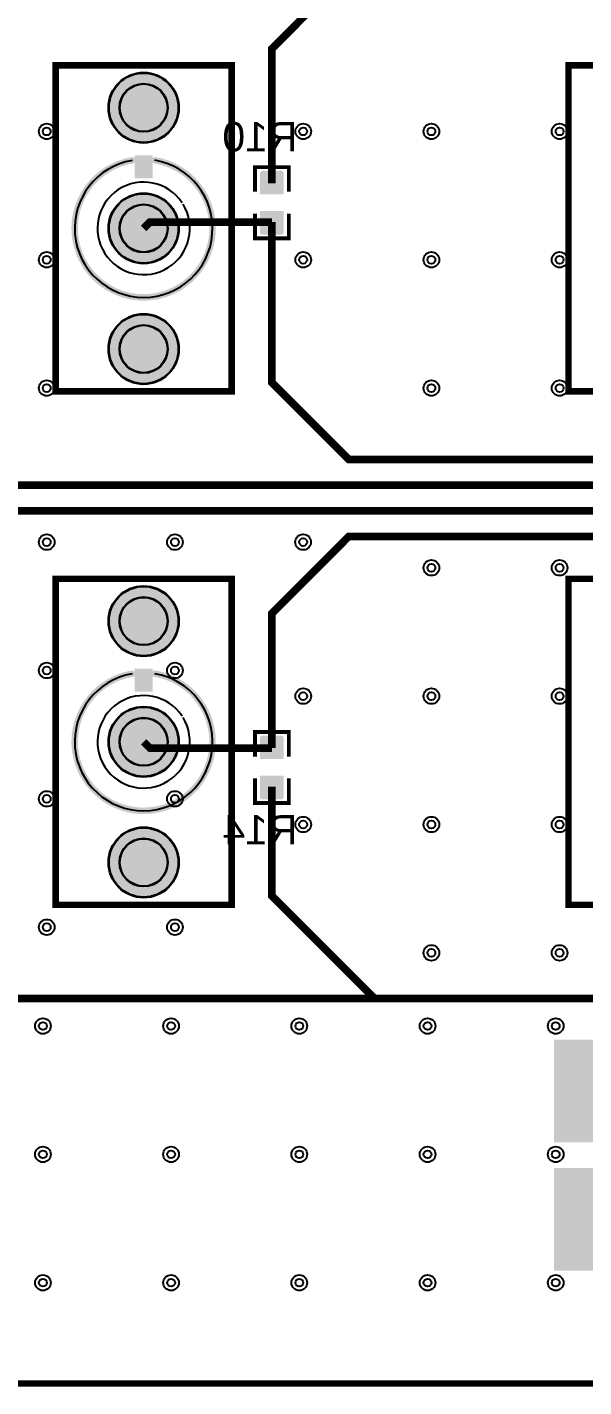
# Model space of a CAD drawing. Header units: millimetres. Extents: x 0 to 100, y 0 to 100.
# Drawn here: x 35.5 to 57.2, y -0.1 to 52.8 of the extents above; entities that cross this region are included whole.
import ezdxf

# ---------------------------------------------------------------- set-up
doc = ezdxf.new("R2010")
doc.units = ezdxf.units.MM
for name, color, linetype, true_color in [('BoardOutLine', 7, 'Continuous', 0xff00ff), ('BottomLayer', 7, 'Continuous', 0x0000ff), ('BottomPasteMaskLayer', 7, 'Continuous', 0x800000), ('BottomSilkLayer', 7, 'Continuous', 0x66cc33), ('BottomSolderMaskLayer', 7, 'Continuous', 0xaa00ff), ('Document', 7, 'Continuous', 0xffffff), ('Hole', 7, 'Continuous', 0x222222), ('Multi-Layer', 7, 'Continuous', 0xc0c0c0), ('TopSilkLayer', 7, 'Continuous', 0xffcc00), ('TopSolderMaskLayer', 7, 'Continuous', 0x800080)]:
    doc.layers.add(name, color=color, linetype=linetype, true_color=true_color)
doc.styles.get("Standard").update_dxf_attribs({"font": 'arial.ttf'})

msp = doc.modelspace()

# ---------------------------------------------------------------- hatches: boundary and pattern name
at = {"layer": 'BottomLayer'}
for points in [[(44.568, 46.35), (45.432, 46.35), (45.432, 47.156), (44.568, 47.156)], [(44.568, 45.65), (45.432, 45.65), (45.432, 44.844), (44.568, 44.844)], [(45.432, 24.35), (44.568, 24.35), (44.568, 25.156), (45.432, 25.156)], [(45.432, 23.65), (44.568, 23.65), (44.568, 22.844), (45.432, 22.844)]]:
    msp.add_hatch(color=256, dxfattribs=at).paths.add_polyline_path(points)
at = {"layer": 'BottomPasteMaskLayer'}
for points in [[(45.45, 47.195), (45.45, 46.395), (45.4, 46.345), (45.172, 46.345), (45.172, 46.715), (44.842, 46.715), (44.842, 46.345), (44.6, 46.345), (44.55, 46.395), (44.55, 47.195), (44.6, 47.245), (45.4, 47.245)], [(45.4, 45.645), (45.172, 45.645), (45.172, 45.265), (44.842, 45.265), (44.842, 45.645), (44.6, 45.645), (44.55, 45.595), (44.55, 44.805), (44.6, 44.755), (45.4, 44.755), (45.45, 44.805), (45.45, 45.595)], [(44.6, 24.355), (44.828, 24.355), (44.828, 24.735), (45.158, 24.735), (45.158, 24.355), (45.4, 24.355), (45.45, 24.405), (45.45, 25.195), (45.4, 25.245), (44.6, 25.245), (44.55, 25.195), (44.55, 24.405)], [(44.55, 22.805), (44.55, 23.605), (44.6, 23.655), (44.828, 23.655), (44.828, 23.285), (45.158, 23.285), (45.158, 23.655), (45.4, 23.655), (45.45, 23.605), (45.45, 22.805), (45.4, 22.755), (44.6, 22.755)]]:
    msp.add_hatch(color=256, dxfattribs=at).paths.add_polyline_path(points)
at = {"layer": 'BottomSolderMaskLayer'}
for points in [[(38.625, 49.7, 1), (41.375, 49.7, 1)], [(44.541, 46.326), (45.459, 46.326), (45.459, 47.18), (44.541, 47.18)], [(38.625, 45, 1), (41.375, 45, 1)], [(44.541, 45.674), (45.459, 45.674), (45.459, 44.82), (44.541, 44.82)], [(38.625, 40.3, 1), (41.375, 40.3, 1)], [(38.625, 29.7, 1), (41.375, 29.7, 1)], [(38.625, 25, 1), (41.375, 25, 1)], [(45.459, 24.326), (44.541, 24.326), (44.541, 25.18), (45.459, 25.18)], [(45.459, 23.674), (44.541, 23.674), (44.541, 22.82), (45.459, 22.82)], [(38.625, 20.3, 1), (41.375, 20.3, 1)]]:
    msp.add_hatch(color=256, dxfattribs=at).paths.add_polyline_path(points)
at = {"layer": 'Document'}
for points in [[(39.571, 47.525), (39.5, 47.512), (39.43, 47.497), (39.359, 47.48), (39.29, 47.461), (39.221, 47.44), (39.152, 47.417), (39.084, 47.392), (39.017, 47.365), (38.951, 47.336), (38.886, 47.306), (38.821, 47.273), (38.757, 47.239), (38.695, 47.203), (38.633, 47.166), (38.573, 47.126), (38.513, 47.085), (38.455, 47.043), (38.398, 46.998), (38.342, 46.952), (38.288, 46.905), (38.235, 46.856), (38.183, 46.805), (38.133, 46.753), (38.085, 46.7), (38.037, 46.645), (37.992, 46.589), (37.948, 46.532), (37.905, 46.473), (37.865, 46.414), (37.826, 46.353), (37.788, 46.291), (37.753, 46.228), (37.719, 46.165), (37.687, 46.1), (37.657, 46.034), (37.629, 45.968), (37.603, 45.9), (37.578, 45.832), (37.556, 45.764), (37.535, 45.695), (37.516, 45.625), (37.5, 45.555), (37.485, 45.484), (37.473, 45.413), (37.462, 45.341), (37.453, 45.27), (37.447, 45.198), (37.442, 45.126), (37.44, 45.054), (37.439, 44.981), (37.441, 44.909), (37.444, 44.837), (37.45, 44.765), (37.457, 44.693), (37.467, 44.622), (37.479, 44.55), (37.493, 44.479), (37.508, 44.409), (37.526, 44.339), (37.545, 44.269), (37.567, 44.201), (37.591, 44.132), (37.616, 44.065), (37.643, 43.998), (37.672, 43.932), (37.704, 43.867), (37.736, 43.802), (37.771, 43.739), (37.808, 43.677), (37.846, 43.615), (37.886, 43.555), (37.927, 43.496), (37.97, 43.438), (38.015, 43.382), (38.062, 43.326), (38.11, 43.272), (38.159, 43.22), (38.21, 43.169), (38.262, 43.119), (38.316, 43.071), (38.371, 43.024), (38.428, 42.979), (38.485, 42.935), (38.544, 42.893), (38.604, 42.853), (38.665, 42.815), (38.727, 42.778), (38.79, 42.743), (38.854, 42.71), (38.919, 42.678), (38.985, 42.649), (39.052, 42.621), (39.12, 42.595), (39.188, 42.571), (39.256, 42.549), (39.326, 42.529), (39.396, 42.511), (39.466, 42.495), (39.537, 42.481), (39.608, 42.469), (39.68, 42.459), (39.752, 42.451), (39.823, 42.445), (39.896, 42.441), (39.968, 42.439), (40.04, 42.439), (40.112, 42.442), (40.184, 42.446), (40.256, 42.452), (40.328, 42.46), (40.399, 42.47), (40.471, 42.483), (40.541, 42.497), (40.612, 42.513), (40.682, 42.531), (40.751, 42.552), (40.82, 42.574), (40.888, 42.598), (40.955, 42.624), (41.022, 42.652), (41.088, 42.682), (41.152, 42.713), (41.216, 42.746), (41.28, 42.782), (41.342, 42.819), (41.403, 42.857), (41.462, 42.898), (41.521, 42.94), (41.579, 42.984), (41.635, 43.029), (41.69, 43.076), (41.743, 43.124), (41.795, 43.174), (41.846, 43.225), (41.896, 43.278), (41.943, 43.332), (41.99, 43.388), (42.034, 43.444), (42.077, 43.502), (42.119, 43.562), (42.158, 43.622), (42.196, 43.683), (42.233, 43.746), (42.267, 43.809), (42.3, 43.874), (42.331, 43.939), (42.36, 44.005), (42.387, 44.072), (42.412, 44.14), (42.435, 44.208), (42.457, 44.277), (42.476, 44.346), (42.494, 44.417), (42.509, 44.487), (42.522, 44.558), (42.534, 44.629), (42.543, 44.701), (42.551, 44.773), (42.556, 44.845), (42.56, 44.917), (42.561, 44.989), (42.56, 45.061), (42.557, 45.133), (42.553, 45.206), (42.546, 45.277), (42.537, 45.349), (42.526, 45.42), (42.513, 45.492), (42.498, 45.562), (42.482, 45.632), (42.463, 45.702), (42.442, 45.771), (42.419, 45.84), (42.395, 45.908), (42.368, 45.975), (42.34, 46.041), (42.309, 46.107), (42.277, 46.171), (42.243, 46.235), (42.208, 46.298), (42.17, 46.36), (42.131, 46.42), (42.09, 46.48), (42.048, 46.538), (42.003, 46.595), (41.958, 46.651), (41.91, 46.706), (41.861, 46.759), (41.811, 46.811), (41.759, 46.861), (41.706, 46.91), (41.652, 46.957), (41.596, 47.003), (41.539, 47.047), (41.48, 47.09), (41.421, 47.131), (41.36, 47.17), (41.298, 47.207), (41.236, 47.243), (41.172, 47.277), (41.107, 47.309), (41.042, 47.34), (40.975, 47.368), (40.908, 47.395), (40.84, 47.419), (40.772, 47.442), (40.703, 47.463), (40.633, 47.482), (40.563, 47.498), (40.492, 47.513), (40.421, 47.526), (40.405, 47.53), (40.389, 47.536), (40.375, 47.544), (40.361, 47.553), (40.349, 47.565), (40.339, 47.578), (40.33, 47.592), (40.323, 47.607), (40.318, 47.623), (40.315, 47.639), (40.315, 47.656), (40.317, 47.672), (40.32, 47.688), (40.326, 47.704), (40.334, 47.719), (40.344, 47.732), (40.355, 47.744), (40.368, 47.755), (40.382, 47.764), (40.397, 47.77), (40.413, 47.775), (40.43, 47.778), (40.446, 47.778), (40.463, 47.777), (40.537, 47.763), (40.612, 47.748), (40.685, 47.73), (40.759, 47.711), (40.831, 47.689), (40.903, 47.666), (40.975, 47.641), (41.045, 47.614), (41.115, 47.585), (41.185, 47.554), (41.253, 47.521), (41.32, 47.486), (41.387, 47.45), (41.452, 47.411), (41.517, 47.372), (41.58, 47.33), (41.642, 47.286), (41.703, 47.241), (41.763, 47.195), (41.821, 47.147), (41.878, 47.097), (41.934, 47.045), (41.988, 46.993), (42.041, 46.938), (42.093, 46.883), (42.143, 46.826), (42.191, 46.767), (42.238, 46.708), (42.283, 46.647), (42.326, 46.585), (42.368, 46.522), (42.408, 46.457), (42.447, 46.392), (42.483, 46.326), (42.518, 46.258), (42.551, 46.19), (42.582, 46.121), (42.611, 46.051), (42.639, 45.98), (42.664, 45.909), (42.688, 45.837), (42.709, 45.764), (42.729, 45.691), (42.746, 45.617), (42.762, 45.543), (42.776, 45.469), (42.787, 45.394), (42.797, 45.319), (42.804, 45.243), (42.81, 45.168), (42.813, 45.092), (42.815, 45.016), (42.814, 44.94), (42.812, 44.865), (42.807, 44.789), (42.8, 44.713), (42.792, 44.638), (42.781, 44.563), (42.768, 44.488), (42.753, 44.414), (42.737, 44.34), (42.718, 44.267), (42.697, 44.194), (42.674, 44.122), (42.65, 44.05), (42.623, 43.979), (42.595, 43.909), (42.564, 43.839), (42.532, 43.771), (42.498, 43.703), (42.462, 43.636), (42.425, 43.57), (42.386, 43.506), (42.344, 43.442), (42.302, 43.379), (42.257, 43.318), (42.211, 43.258), (42.163, 43.199), (42.114, 43.141), (42.063, 43.085), (42.011, 43.03), (41.957, 42.977), (41.902, 42.925), (41.846, 42.874), (41.788, 42.826), (41.728, 42.778), (41.668, 42.733), (41.606, 42.688), (41.544, 42.646), (41.48, 42.605), (41.415, 42.566), (41.349, 42.529), (41.282, 42.494), (41.214, 42.46), (41.145, 42.428), (41.075, 42.399), (41.005, 42.371), (40.934, 42.344), (40.862, 42.32), (40.789, 42.298), (40.716, 42.278), (40.643, 42.259), (40.569, 42.243), (40.494, 42.229), (40.42, 42.217), (40.345, 42.206), (40.269, 42.198), (40.194, 42.192), (40.118, 42.188), (40.042, 42.185), (39.967, 42.185), (39.891, 42.187), (39.815, 42.191), (39.74, 42.197), (39.664, 42.205), (39.589, 42.215), (39.514, 42.227), (39.44, 42.241), (39.366, 42.258), (39.292, 42.276), (39.219, 42.296), (39.147, 42.318), (39.075, 42.342), (39.003, 42.367), (38.933, 42.395), (38.863, 42.425), (38.794, 42.456), (38.726, 42.49), (38.659, 42.525), (38.593, 42.562), (38.528, 42.601), (38.464, 42.641), (38.401, 42.683), (38.339, 42.727), (38.279, 42.773), (38.219, 42.82), (38.161, 42.869), (38.104, 42.919), (38.049, 42.971), (37.995, 43.024), (37.943, 43.079), (37.892, 43.135), (37.842, 43.192), (37.794, 43.251), (37.748, 43.311), (37.703, 43.372), (37.66, 43.435), (37.619, 43.498), (37.58, 43.563), (37.542, 43.629), (37.506, 43.695), (37.472, 43.763), (37.439, 43.831), (37.409, 43.901), (37.38, 43.971), (37.353, 44.042), (37.328, 44.113), (37.306, 44.186), (37.285, 44.258), (37.266, 44.332), (37.249, 44.406), (37.234, 44.48), (37.221, 44.555), (37.21, 44.63), (37.201, 44.705), (37.194, 44.78), (37.189, 44.856), (37.186, 44.932), (37.185, 45.007), (37.186, 45.083), (37.19, 45.159), (37.195, 45.234), (37.202, 45.31), (37.212, 45.385), (37.223, 45.46), (37.236, 45.535), (37.252, 45.609), (37.269, 45.683), (37.288, 45.756), (37.31, 45.829), (37.333, 45.901), (37.358, 45.972), (37.385, 46.043), (37.414, 46.113), (37.445, 46.182), (37.478, 46.25), (37.513, 46.318), (37.549, 46.384), (37.587, 46.45), (37.627, 46.514), (37.669, 46.578), (37.712, 46.64), (37.757, 46.701), (37.804, 46.761), (37.852, 46.819), (37.901, 46.876), (37.953, 46.932), (38.006, 46.986), (38.06, 47.039), (38.115, 47.091), (38.172, 47.141), (38.231, 47.189), (38.29, 47.236), (38.351, 47.281), (38.413, 47.325), (38.476, 47.367), (38.54, 47.407), (38.606, 47.445), (38.672, 47.482), (38.739, 47.517), (38.808, 47.55), (38.877, 47.581), (38.946, 47.61), (39.017, 47.638), (39.088, 47.663), (39.161, 47.687), (39.233, 47.708), (39.306, 47.728), (39.38, 47.746), (39.454, 47.762), (39.529, 47.775), (39.545, 47.777), (39.561, 47.777), (39.577, 47.775), (39.592, 47.771), (39.607, 47.765), (39.621, 47.757), (39.634, 47.747), (39.646, 47.736), (39.656, 47.723), (39.664, 47.71), (39.671, 47.695), (39.675, 47.679), (39.678, 47.664), (39.679, 47.648), (39.677, 47.632), (39.674, 47.616), (39.668, 47.601), (39.661, 47.586), (39.652, 47.573), (39.642, 47.561), (39.63, 47.55), (39.616, 47.541), (39.602, 47.534), (39.587, 47.528), (39.571, 47.525)], [(39.65, 46.95), (40.35, 46.95), (40.35, 47.85), (39.65, 47.85)], [(39.571, 27.525), (39.5, 27.512), (39.43, 27.497), (39.359, 27.48), (39.29, 27.461), (39.221, 27.44), (39.152, 27.417), (39.084, 27.392), (39.017, 27.365), (38.951, 27.336), (38.886, 27.306), (38.821, 27.273), (38.757, 27.239), (38.695, 27.203), (38.633, 27.166), (38.573, 27.126), (38.513, 27.085), (38.455, 27.043), (38.398, 26.998), (38.342, 26.952), (38.288, 26.905), (38.235, 26.856), (38.183, 26.805), (38.133, 26.753), (38.085, 26.7), (38.037, 26.645), (37.992, 26.589), (37.948, 26.532), (37.905, 26.473), (37.865, 26.414), (37.826, 26.353), (37.788, 26.291), (37.753, 26.228), (37.719, 26.165), (37.687, 26.1), (37.657, 26.034), (37.629, 25.968), (37.603, 25.9), (37.578, 25.832), (37.556, 25.764), (37.535, 25.695), (37.516, 25.625), (37.5, 25.555), (37.485, 25.484), (37.473, 25.413), (37.462, 25.341), (37.453, 25.27), (37.447, 25.198), (37.442, 25.126), (37.44, 25.054), (37.439, 24.981), (37.441, 24.909), (37.444, 24.837), (37.45, 24.765), (37.457, 24.693), (37.467, 24.622), (37.479, 24.55), (37.493, 24.479), (37.508, 24.409), (37.526, 24.339), (37.545, 24.269), (37.567, 24.201), (37.591, 24.132), (37.616, 24.065), (37.643, 23.998), (37.672, 23.932), (37.704, 23.867), (37.736, 23.802), (37.771, 23.739), (37.808, 23.677), (37.846, 23.615), (37.886, 23.555), (37.927, 23.496), (37.97, 23.438), (38.015, 23.382), (38.062, 23.326), (38.11, 23.272), (38.159, 23.22), (38.21, 23.169), (38.262, 23.119), (38.316, 23.071), (38.371, 23.024), (38.428, 22.979), (38.485, 22.935), (38.544, 22.893), (38.604, 22.853), (38.665, 22.815), (38.727, 22.778), (38.79, 22.743), (38.854, 22.71), (38.919, 22.678), (38.985, 22.649), (39.052, 22.621), (39.12, 22.595), (39.188, 22.571), (39.256, 22.549), (39.326, 22.529), (39.396, 22.511), (39.466, 22.495), (39.537, 22.481), (39.608, 22.469), (39.68, 22.459), (39.752, 22.451), (39.823, 22.445), (39.896, 22.441), (39.968, 22.439), (40.04, 22.439), (40.112, 22.442), (40.184, 22.446), (40.256, 22.452), (40.328, 22.46), (40.399, 22.47), (40.471, 22.483), (40.541, 22.497), (40.612, 22.513), (40.682, 22.531), (40.751, 22.552), (40.82, 22.574), (40.888, 22.598), (40.955, 22.624), (41.022, 22.652), (41.088, 22.682), (41.152, 22.713), (41.216, 22.746), (41.28, 22.782), (41.342, 22.819), (41.403, 22.857), (41.462, 22.898), (41.521, 22.94), (41.579, 22.984), (41.635, 23.029), (41.69, 23.076), (41.743, 23.124), (41.795, 23.174), (41.846, 23.225), (41.896, 23.278), (41.943, 23.332), (41.99, 23.388), (42.034, 23.444), (42.077, 23.502), (42.119, 23.562), (42.158, 23.622), (42.196, 23.683), (42.233, 23.746), (42.267, 23.809), (42.3, 23.874), (42.331, 23.939), (42.36, 24.005), (42.387, 24.072), (42.412, 24.14), (42.435, 24.208), (42.457, 24.277), (42.476, 24.346), (42.494, 24.417), (42.509, 24.487), (42.522, 24.558), (42.534, 24.629), (42.543, 24.701), (42.551, 24.773), (42.556, 24.845), (42.56, 24.917), (42.561, 24.989), (42.56, 25.061), (42.557, 25.133), (42.553, 25.206), (42.546, 25.277), (42.537, 25.349), (42.526, 25.42), (42.513, 25.492), (42.498, 25.562), (42.482, 25.632), (42.463, 25.702), (42.442, 25.771), (42.419, 25.84), (42.395, 25.908), (42.368, 25.975), (42.34, 26.041), (42.309, 26.107), (42.277, 26.171), (42.243, 26.235), (42.208, 26.298), (42.17, 26.36), (42.131, 26.42), (42.09, 26.48), (42.048, 26.538), (42.003, 26.595), (41.958, 26.651), (41.91, 26.706), (41.861, 26.759), (41.811, 26.811), (41.759, 26.861), (41.706, 26.91), (41.652, 26.957), (41.596, 27.003), (41.539, 27.047), (41.48, 27.09), (41.421, 27.131), (41.36, 27.17), (41.298, 27.207), (41.236, 27.243), (41.172, 27.277), (41.107, 27.309), (41.042, 27.34), (40.975, 27.368), (40.908, 27.395), (40.84, 27.419), (40.772, 27.442), (40.703, 27.463), (40.633, 27.482), (40.563, 27.498), (40.492, 27.513), (40.421, 27.526), (40.405, 27.53), (40.389, 27.536), (40.375, 27.544), (40.361, 27.553), (40.349, 27.565), (40.339, 27.578), (40.33, 27.592), (40.323, 27.607), (40.318, 27.623), (40.315, 27.639), (40.315, 27.656), (40.317, 27.672), (40.32, 27.688), (40.326, 27.704), (40.334, 27.719), (40.344, 27.732), (40.355, 27.744), (40.368, 27.755), (40.382, 27.764), (40.397, 27.77), (40.413, 27.775), (40.43, 27.778), (40.446, 27.778), (40.463, 27.777), (40.537, 27.763), (40.612, 27.748), (40.685, 27.73), (40.759, 27.711), (40.831, 27.689), (40.903, 27.666), (40.975, 27.641), (41.045, 27.614), (41.115, 27.585), (41.185, 27.554), (41.253, 27.521), (41.32, 27.486), (41.387, 27.45), (41.452, 27.411), (41.517, 27.372), (41.58, 27.33), (41.642, 27.286), (41.703, 27.241), (41.763, 27.195), (41.821, 27.147), (41.878, 27.097), (41.934, 27.045), (41.988, 26.993), (42.041, 26.938), (42.093, 26.883), (42.143, 26.826), (42.191, 26.767), (42.238, 26.708), (42.283, 26.647), (42.326, 26.585), (42.368, 26.522), (42.408, 26.457), (42.447, 26.392), (42.483, 26.326), (42.518, 26.258), (42.551, 26.19), (42.582, 26.121), (42.611, 26.051), (42.639, 25.98), (42.664, 25.909), (42.688, 25.837), (42.709, 25.764), (42.729, 25.691), (42.746, 25.617), (42.762, 25.543), (42.776, 25.469), (42.787, 25.394), (42.797, 25.319), (42.804, 25.243), (42.81, 25.168), (42.813, 25.092), (42.815, 25.016), (42.814, 24.94), (42.812, 24.865), (42.807, 24.789), (42.8, 24.713), (42.792, 24.638), (42.781, 24.563), (42.768, 24.488), (42.753, 24.414), (42.737, 24.34), (42.718, 24.267), (42.697, 24.194), (42.674, 24.122), (42.65, 24.05), (42.623, 23.979), (42.595, 23.909), (42.564, 23.839), (42.532, 23.771), (42.498, 23.703), (42.462, 23.636), (42.425, 23.57), (42.386, 23.506), (42.344, 23.442), (42.302, 23.379), (42.257, 23.318), (42.211, 23.258), (42.163, 23.199), (42.114, 23.141), (42.063, 23.085), (42.011, 23.03), (41.957, 22.977), (41.902, 22.925), (41.846, 22.874), (41.788, 22.826), (41.728, 22.778), (41.668, 22.733), (41.606, 22.688), (41.544, 22.646), (41.48, 22.605), (41.415, 22.566), (41.349, 22.529), (41.282, 22.494), (41.214, 22.46), (41.145, 22.428), (41.075, 22.399), (41.005, 22.371), (40.934, 22.344), (40.862, 22.32), (40.789, 22.298), (40.716, 22.278), (40.643, 22.259), (40.569, 22.243), (40.494, 22.229), (40.42, 22.217), (40.345, 22.206), (40.269, 22.198), (40.194, 22.192), (40.118, 22.188), (40.042, 22.185), (39.967, 22.185), (39.891, 22.187), (39.815, 22.191), (39.74, 22.197), (39.664, 22.205), (39.589, 22.215), (39.514, 22.227), (39.44, 22.241), (39.366, 22.258), (39.292, 22.276), (39.219, 22.296), (39.147, 22.318), (39.075, 22.342), (39.003, 22.367), (38.933, 22.395), (38.863, 22.425), (38.794, 22.456), (38.726, 22.49), (38.659, 22.525), (38.593, 22.562), (38.528, 22.601), (38.464, 22.641), (38.401, 22.683), (38.339, 22.727), (38.279, 22.773), (38.219, 22.82), (38.161, 22.869), (38.104, 22.919), (38.049, 22.971), (37.995, 23.024), (37.943, 23.079), (37.892, 23.135), (37.842, 23.192), (37.794, 23.251), (37.748, 23.311), (37.703, 23.372), (37.66, 23.435), (37.619, 23.498), (37.58, 23.563), (37.542, 23.629), (37.506, 23.695), (37.472, 23.763), (37.439, 23.831), (37.409, 23.901), (37.38, 23.971), (37.353, 24.042), (37.328, 24.113), (37.306, 24.186), (37.285, 24.258), (37.266, 24.332), (37.249, 24.406), (37.234, 24.48), (37.221, 24.555), (37.21, 24.63), (37.201, 24.705), (37.194, 24.78), (37.189, 24.856), (37.186, 24.932), (37.185, 25.007), (37.186, 25.083), (37.19, 25.159), (37.195, 25.234), (37.202, 25.31), (37.212, 25.385), (37.223, 25.46), (37.236, 25.535), (37.252, 25.609), (37.269, 25.683), (37.288, 25.756), (37.31, 25.829), (37.333, 25.901), (37.358, 25.972), (37.385, 26.043), (37.414, 26.113), (37.445, 26.182), (37.478, 26.25), (37.513, 26.318), (37.549, 26.384), (37.587, 26.45), (37.627, 26.514), (37.669, 26.578), (37.712, 26.64), (37.757, 26.701), (37.804, 26.761), (37.852, 26.819), (37.901, 26.876), (37.953, 26.932), (38.006, 26.986), (38.06, 27.039), (38.115, 27.091), (38.172, 27.141), (38.231, 27.189), (38.29, 27.236), (38.351, 27.281), (38.413, 27.325), (38.476, 27.367), (38.54, 27.407), (38.606, 27.445), (38.672, 27.482), (38.739, 27.517), (38.808, 27.55), (38.877, 27.581), (38.946, 27.61), (39.017, 27.638), (39.088, 27.663), (39.161, 27.687), (39.233, 27.708), (39.306, 27.728), (39.38, 27.746), (39.454, 27.762), (39.529, 27.775), (39.545, 27.777), (39.561, 27.777), (39.577, 27.775), (39.592, 27.771), (39.607, 27.765), (39.621, 27.757), (39.634, 27.747), (39.646, 27.736), (39.656, 27.723), (39.664, 27.71), (39.671, 27.695), (39.675, 27.679), (39.678, 27.664), (39.679, 27.648), (39.677, 27.632), (39.674, 27.616), (39.668, 27.601), (39.661, 27.586), (39.652, 27.573), (39.642, 27.561), (39.63, 27.55), (39.616, 27.541), (39.602, 27.534), (39.587, 27.528), (39.571, 27.525)], [(39.65, 26.95), (40.35, 26.95), (40.35, 27.85), (39.65, 27.85)]]:
    msp.add_hatch(color=256, dxfattribs=at).paths.add_polyline_path(points)
at = {"layer": 'Multi-Layer'}
for points in [[(38.65, 49.7, 1), (41.35, 49.7, 1)], [(38.65, 45, 1), (41.35, 45, 1)], [(38.65, 40.3, 1), (41.35, 40.3, 1)], [(38.65, 29.7, 1), (41.35, 29.7, 1)], [(38.65, 25, 1), (41.35, 25, 1)], [(38.65, 20.3, 1), (41.35, 20.3, 1)]]:
    msp.add_hatch(color=256, dxfattribs=at).paths.add_polyline_path(points)
at = {"layer": 'TopSilkLayer'}
for points in [[(39.65, 46.95), (40.35, 46.95), (40.35, 47.85), (39.65, 47.85)], [(39.65, 26.95), (40.35, 26.95), (40.35, 27.85), (39.65, 27.85)], [(78, 9.4), (78, 13.4), (56, 13.4), (56, 9.4), (73, 9.4)], [(78, 4.4), (78, 8.4), (56, 8.4), (56, 4.4), (73, 4.4)]]:
    msp.add_hatch(color=256, dxfattribs=at).paths.add_polyline_path(points)
at = {"layer": 'TopSolderMaskLayer'}
for points in [[(38.625, 49.7, 1), (41.375, 49.7, 1)], [(38.625, 45, 1), (41.375, 45, 1)], [(38.625, 40.3, 1), (41.375, 40.3, 1)], [(38.625, 29.7, 1), (41.375, 29.7, 1)], [(38.625, 25, 1), (41.375, 25, 1)], [(38.625, 20.3, 1), (41.375, 20.3, 1)]]:
    msp.add_hatch(color=256, dxfattribs=at).paths.add_polyline_path(points)

# ---------------------------------------------------------------- linework, layer by layer
at = {"layer": 'BoardOutLine', "const_width": 0.254}
msp.add_lwpolyline([(95, 0), (5, 0)], dxfattribs=at)
at = {"layer": 'BottomLayer', "const_width": 0.3}
for points in [[(45.001, 46.754), (45.001, 51.999), (48.001, 54.999), (57, 54.999)], [(24.999, 45.248), (24.999, 38.001), (28.001, 34.999), (85.001, 34.999)], [(40, 45), (40.247, 45.247), (45, 45.247)], [(45.001, 45.248), (45.001, 38.999), (48.001, 35.999), (85.001, 35.999)], [(24.999, 24.752), (24.999, 31.001), (28.001, 34.001), (85.001, 34.001)], [(45.001, 24.752), (45.001, 30), (48.001, 33), (85.001, 33)], [(40, 25), (40.247, 24.753), (45, 24.753)], [(40, 25), (40.247, 24.753), (45, 24.753)], [(45.001, 23.246), (45.001, 18.999), (49.002, 14.999), (63.485, 14.999)], [(30, 15), (83.133, 14.999)]]:
    msp.add_lwpolyline(points, dxfattribs=at)
at = {"layer": 'BottomSilkLayer', "const_width": 0.152}
for points in [[(44.339, 46.426), (44.339, 47.385), (45.661, 47.385), (45.661, 46.426)], [(44.339, 45.574), (44.339, 44.615), (45.661, 44.615), (45.661, 45.574)], [(45.661, 24.426), (45.661, 25.385), (44.339, 25.385), (44.339, 24.426)], [(45.661, 23.574), (45.661, 22.615), (44.339, 22.615), (44.339, 23.574)]]:
    msp.add_lwpolyline(points, dxfattribs=at)
at = {"layer": 'BottomSolderMaskLayer'}
for centre, radius in [((40, 49.7), 1.375), ((40, 49.7), 0.942), ((40, 45), 1.375), ((40, 45), 0.942), ((40, 40.3), 1.375), ((40, 40.3), 0.942), ((40, 29.7), 1.375), ((40, 29.7), 0.942), ((40, 25), 1.375), ((40, 25), 0.942), ((40, 20.3), 1.375), ((40, 20.3), 0.942)]:
    msp.add_circle(centre, radius, dxfattribs=at)
at = {"layer": 'Hole'}
for centre in [(36.221, 48.778), (46.223, 48.778), (51.223, 48.778), (56.223, 48.778), (36.221, 43.778), (46.223, 43.778), (51.223, 43.778), (56.223, 43.778), (36.221, 38.778), (51.223, 38.778), (56.223, 38.778), (36.221, 32.778), (41.221, 32.778), (46.221, 32.778), (51.223, 31.778), (56.223, 31.778), (36.221, 27.778), (41.221, 27.778), (46.223, 26.778), (51.223, 26.778), (56.223, 26.778), (36.221, 22.778), (41.221, 22.778), (46.223, 21.778), (51.223, 21.778), (56.223, 21.778), (36.221, 17.778), (41.221, 17.778), (51.223, 16.778), (56.223, 16.778), (36.072, 13.928), (41.072, 13.928), (46.072, 13.928), (51.072, 13.928), (56.072, 13.928), (36.072, 8.928), (41.072, 8.928), (46.072, 8.928), (51.072, 8.928), (56.072, 8.928), (36.072, 3.928), (41.072, 3.928), (46.072, 3.928), (51.072, 3.928), (56.072, 3.928)]:
    msp.add_circle(centre, 0.153, dxfattribs=at)
at = {"layer": 'Multi-Layer'}
for centre, radius in [((40, 49.7), 1.35), ((40, 49.7), 0.925), ((36.221, 48.778), 0.305), ((46.223, 48.778), 0.305), ((51.223, 48.778), 0.305), ((56.223, 48.778), 0.305), ((40, 45), 1.35), ((40, 45), 0.925), ((36.221, 43.778), 0.305), ((46.223, 43.778), 0.305), ((51.223, 43.778), 0.305), ((56.223, 43.778), 0.305), ((40, 40.3), 1.35), ((40, 40.3), 0.925), ((36.221, 38.778), 0.305), ((51.223, 38.778), 0.305), ((56.223, 38.778), 0.305), ((36.221, 32.778), 0.305), ((41.221, 32.778), 0.305), ((46.221, 32.778), 0.305), ((51.223, 31.778), 0.305), ((56.223, 31.778), 0.305), ((40, 29.7), 1.35), ((40, 29.7), 0.925), ((36.221, 27.778), 0.305), ((41.221, 27.778), 0.305), ((46.223, 26.778), 0.305), ((51.223, 26.778), 0.305), ((56.223, 26.778), 0.305), ((40, 25), 1.35), ((40, 25), 0.925), ((36.221, 22.778), 0.305), ((41.221, 22.778), 0.305), ((46.223, 21.778), 0.305), ((51.223, 21.778), 0.305), ((56.223, 21.778), 0.305), ((40, 20.3), 1.35), ((40, 20.3), 0.925), ((36.221, 17.778), 0.305), ((41.221, 17.778), 0.305), ((51.223, 16.778), 0.305), ((56.223, 16.778), 0.305), ((36.072, 13.928), 0.305), ((41.072, 13.928), 0.305), ((46.072, 13.928), 0.305), ((51.072, 13.928), 0.305), ((56.072, 13.928), 0.305), ((36.072, 8.928), 0.305), ((41.072, 8.928), 0.305), ((46.072, 8.928), 0.305), ((51.072, 8.928), 0.305), ((56.072, 8.928), 0.305), ((36.072, 3.928), 0.305), ((41.072, 3.928), 0.305), ((46.072, 3.928), 0.305), ((51.072, 3.928), 0.305), ((56.072, 3.928), 0.305)]:
    msp.add_circle(centre, radius, dxfattribs=at)
at = {"layer": 'TopSilkLayer', "const_width": 0.254}
for points in [[(36.571, 38.65), (36.571, 51.35), (43.431, 51.35), (43.431, 38.65), (36.571, 38.65)], [(56.571, 38.65), (56.571, 51.35), (63.431, 51.35), (63.431, 38.65), (56.571, 38.65)], [(36.571, 18.65), (36.571, 31.35), (43.431, 31.35), (43.431, 18.65), (36.571, 18.65)], [(56.571, 18.65), (56.571, 31.35), (63.431, 31.35), (63.431, 18.65), (56.571, 18.65)]]:
    msp.add_lwpolyline(points, close=True, dxfattribs=at)
at = {"layer": 'TopSilkLayer'}
for centre, radius, start, end in [((40, 45), 2.688, 99.6381, 80.5381), ((40, 45), 1.803, 33.6965, 31.6138), ((40, 25), 2.688, 99.6381, 80.5381), ((40, 25), 1.803, 33.6965, 31.6138)]:
    msp.add_arc(centre, radius, start, end, dxfattribs=at)
at = {"layer": 'TopSolderMaskLayer'}
for centre, radius in [((40, 49.7), 1.375), ((40, 49.7), 0.942), ((40, 45), 1.375), ((40, 45), 0.942), ((40, 40.3), 1.375), ((40, 40.3), 0.942), ((40, 29.7), 1.375), ((40, 29.7), 0.942), ((40, 25), 1.375), ((40, 25), 0.942), ((40, 20.3), 1.375), ((40, 20.3), 0.942)]:
    msp.add_circle(centre, radius, dxfattribs=at)

# ---------------------------------------------------------------- texts
at = {"layer": 'BottomSilkLayer', "text_generation_flag": 2}
for s, p in [('R10', (46, 48)), ('R14', (46, 21))]:
    msp.add_text(s, height=1.143, dxfattribs=at).set_placement(p)

doc.saveas('drawing.dxf')
